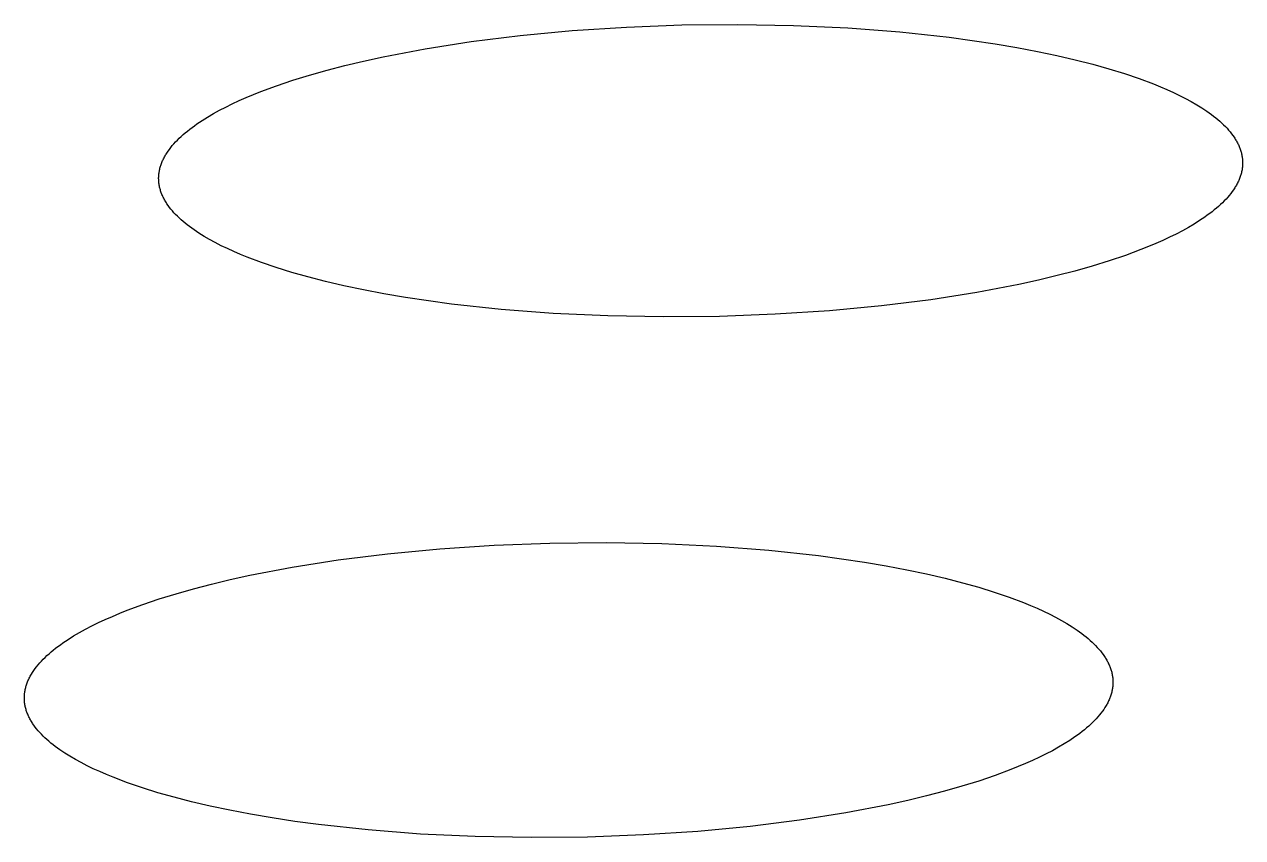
# Model space of a CAD drawing. Header units: millimetres. Extents: x -987 to 2591, y -102 to 2398.
# Drawn here: x -77.64 to -70.96, y 734.98 to 739.44 of the extents above; entities that cross this region are included whole.
import ezdxf

# ---------------------------------------------------------------- set-up
doc = ezdxf.new("R2010")
doc.units = ezdxf.units.MM
doc.header["$MEASUREMENT"] = 0
doc.layers.add('Utwórz2D linie widoczne', color=7, linetype='Continuous', true_color=0x000000)

msp = doc.modelspace()

# ---------------------------------------------------------------- linework, layer by layer
at = {"layer": 'Utwórz2D linie widoczne'}
for p, q in [((-74.6362, 739.4082), (-74.3394, 739.4276)), ((-74.3394, 739.4276), (-74.0351, 739.4391)), ((-74.0351, 739.4391), (-73.7281, 739.442)), ((-73.7281, 739.442), (-73.4233, 739.4365)), ((-73.4233, 739.4365), (-73.1255, 739.4225)), ((-73.1255, 739.4225), (-72.8392, 739.4005)), ((-75.1911, 739.3476), (-74.9213, 739.3812)), ((-74.9213, 739.3812), (-74.6362, 739.4082)), ((-72.8392, 739.4005), (-72.5683, 739.3712)), ((-72.5683, 739.3712), (-72.3162, 739.3354)), ((-75.6736, 739.2643), (-75.4426, 739.3083)), ((-75.4426, 739.3083), (-75.1911, 739.3476)), ((-72.3162, 739.3354), (-72.198, 739.3154)), ((-72.198, 739.3154), (-72.0853, 739.2941)), ((-72.0853, 739.2941), (-71.9783, 739.2716)), ((-75.9807, 739.1911), (-75.8828, 739.2166)), ((-75.8828, 739.2166), (-75.7809, 739.2408)), ((-75.7809, 739.2408), (-75.6736, 739.2643)), ((-71.9783, 739.2716), (-71.8771, 739.2482)), ((-71.8771, 739.2482), (-71.7819, 739.2239)), ((-71.7819, 739.2239), (-71.6926, 739.1988)), ((-76.1688, 739.1356), (-76.0762, 739.1642)), ((-76.0762, 739.1642), (-75.9807, 739.1911)), ((-71.6926, 739.1988), (-71.6077, 739.1726)), ((-71.6077, 739.1726), (-71.5261, 739.1449)), ((-76.3433, 739.074), (-76.258, 739.1056)), ((-76.258, 739.1056), (-76.1688, 739.1356)), ((-71.5261, 739.1449), (-71.4482, 739.1156)), ((-71.4482, 739.1156), (-71.4108, 739.1004)), ((-71.4108, 739.1004), (-71.3745, 739.0849)), ((-71.3745, 739.0849), (-71.3394, 739.0689)), ((-76.5003, 739.0067), (-76.4629, 739.024)), ((-76.4629, 739.024), (-76.4242, 739.041)), ((-76.4242, 739.041), (-76.3433, 739.074)), ((-71.3394, 739.0689), (-71.3054, 739.0526)), ((-71.3054, 739.0526), (-71.2728, 739.036)), ((-71.2728, 739.036), (-71.2415, 739.019)), ((-71.2415, 739.019), (-71.2115, 739.0017)), ((-76.6359, 738.9342), (-76.6042, 738.9528)), ((-76.6042, 738.9528), (-76.571, 738.971)), ((-76.571, 738.971), (-76.5363, 738.989)), ((-76.5363, 738.989), (-76.5003, 739.0067)), ((-71.2115, 739.0017), (-71.183, 738.9841)), ((-71.183, 738.9841), (-71.156, 738.9662)), ((-71.156, 738.9662), (-71.1431, 738.9571)), ((-71.1431, 738.9571), (-71.1306, 738.948)), ((-71.1306, 738.948), (-71.1185, 738.9387)), ((-76.7214, 738.877), (-76.7082, 738.8867)), ((-76.7082, 738.8867), (-76.6945, 738.8963)), ((-76.6945, 738.8963), (-76.666, 738.9154)), ((-76.666, 738.9154), (-76.6359, 738.9342)), ((-71.1185, 738.9387), (-71.1067, 738.9294)), ((-71.1067, 738.9294), (-71.0954, 738.9201)), ((-71.0954, 738.9201), (-71.0845, 738.9107)), ((-71.0845, 738.9107), (-71.0741, 738.9012)), ((-71.0741, 738.9012), (-71.064, 738.8916)), ((-71.064, 738.8916), (-71.0544, 738.882)), ((-71.0544, 738.882), (-71.0452, 738.8723)), ((-76.8018, 738.8077), (-76.7917, 738.8178)), ((-76.7917, 738.8178), (-76.7811, 738.8277)), ((-76.7811, 738.8277), (-76.77, 738.8377)), ((-76.77, 738.8377), (-76.7585, 738.8476)), ((-76.7585, 738.8476), (-76.7466, 738.8574)), ((-76.7466, 738.8574), (-76.7342, 738.8672)), ((-76.7342, 738.8672), (-76.7214, 738.877)), ((-71.0452, 738.8723), (-71.0365, 738.8626)), ((-71.0365, 738.8626), (-71.0282, 738.8528)), ((-71.0282, 738.8528), (-71.0204, 738.843)), ((-71.0204, 738.843), (-71.013, 738.8331)), ((-71.013, 738.8331), (-71.0061, 738.8232)), ((-71.0061, 738.8232), (-71.0028, 738.8182)), ((-71.0028, 738.8182), (-70.9997, 738.8132)), ((-76.8598, 738.7365), (-76.853, 738.7468)), ((-76.853, 738.7468), (-76.8456, 738.757)), ((-76.8456, 738.757), (-76.8378, 738.7672)), ((-76.8378, 738.7672), (-76.8295, 738.7774)), ((-76.8295, 738.7774), (-76.8208, 738.7875)), ((-76.8208, 738.7875), (-76.8115, 738.7976)), ((-76.8115, 738.7976), (-76.8018, 738.8077)), ((-70.9997, 738.8132), (-70.9966, 738.8082)), ((-70.9966, 738.8082), (-70.9937, 738.8032)), ((-70.9937, 738.8032), (-70.9909, 738.7982)), ((-70.9909, 738.7982), (-70.9882, 738.7931)), ((-70.9882, 738.7931), (-70.9856, 738.7881)), ((-70.9856, 738.7881), (-70.9831, 738.783)), ((-70.9831, 738.783), (-70.9808, 738.778)), ((-70.9808, 738.778), (-70.9786, 738.7729)), ((-70.9786, 738.7729), (-70.9765, 738.7678)), ((-70.9765, 738.7678), (-70.9745, 738.7627)), ((-70.9745, 738.7627), (-70.9727, 738.7576)), ((-70.9727, 738.7576), (-70.9709, 738.7525)), ((-70.9709, 738.7525), (-70.9693, 738.7474)), ((-70.9693, 738.7474), (-70.9678, 738.7423)), ((-76.8907, 738.6745), (-76.8888, 738.6797)), ((-76.8888, 738.6797), (-76.8868, 738.6849)), ((-76.8868, 738.6849), (-76.8847, 738.6901)), ((-76.8847, 738.6901), (-76.8824, 738.6952)), ((-76.8824, 738.6952), (-76.88, 738.7004)), ((-76.88, 738.7004), (-76.8775, 738.7056)), ((-76.8775, 738.7056), (-76.8748, 738.7107)), ((-76.8748, 738.7107), (-76.8721, 738.7159)), ((-76.8721, 738.7159), (-76.8692, 738.7211)), ((-76.8692, 738.7211), (-76.8662, 738.7262)), ((-76.8662, 738.7262), (-76.8631, 738.7314)), ((-76.8631, 738.7314), (-76.8598, 738.7365)), ((-70.9678, 738.7423), (-70.9665, 738.7372)), ((-70.9665, 738.7372), (-70.9652, 738.732)), ((-70.9652, 738.732), (-70.9641, 738.7269)), ((-70.9641, 738.7269), (-70.9631, 738.7218)), ((-70.9631, 738.7218), (-70.9622, 738.7166)), ((-70.9622, 738.7166), (-70.9615, 738.7115)), ((-70.9615, 738.7115), (-70.9608, 738.7063)), ((-70.9608, 738.7063), (-70.9603, 738.7011)), ((-70.9603, 738.7011), (-70.96, 738.696)), ((-70.96, 738.696), (-70.9597, 738.6908)), ((-70.9597, 738.6908), (-70.9596, 738.6856)), ((-70.9596, 738.6805), (-70.9597, 738.6753)), ((-70.9596, 738.6856), (-70.9596, 738.6805)), ((-76.9039, 738.6123), (-76.9034, 738.6174)), ((-76.9034, 738.6174), (-76.9029, 738.6226)), ((-76.9029, 738.6226), (-76.9023, 738.6278)), ((-76.9023, 738.6278), (-76.9015, 738.633)), ((-76.9015, 738.633), (-76.9006, 738.6382)), ((-76.9006, 738.6382), (-76.8995, 738.6434)), ((-76.8995, 738.6434), (-76.8984, 738.6486)), ((-76.8984, 738.6486), (-76.8971, 738.6538)), ((-76.8971, 738.6538), (-76.8957, 738.659)), ((-76.8957, 738.659), (-76.8942, 738.6641)), ((-76.8942, 738.6641), (-76.8925, 738.6693)), ((-76.8925, 738.6693), (-76.8907, 738.6745)), ((-70.9708, 738.613), (-70.9725, 738.6078)), ((-70.9692, 738.6182), (-70.9708, 738.613)), ((-70.9677, 738.6234), (-70.9692, 738.6182)), ((-70.9663, 738.6286), (-70.9677, 738.6234)), ((-70.9651, 738.6338), (-70.9663, 738.6286)), ((-70.964, 738.639), (-70.9651, 738.6338)), ((-70.963, 738.6442), (-70.964, 738.639)), ((-70.9621, 738.6494), (-70.963, 738.6442)), ((-70.9614, 738.6545), (-70.9621, 738.6494)), ((-70.9608, 738.6597), (-70.9614, 738.6545)), ((-70.9603, 738.6649), (-70.9608, 738.6597)), ((-70.9599, 738.6701), (-70.9603, 738.6649)), ((-70.9597, 738.6753), (-70.9599, 738.6701)), ((-76.9043, 738.6019), (-76.9041, 738.6071)), ((-76.9043, 738.5967), (-76.9043, 738.6019)), ((-76.9042, 738.5915), (-76.9043, 738.5967)), ((-76.904, 738.5864), (-76.9042, 738.5915)), ((-76.9041, 738.6071), (-76.9039, 738.6123)), ((-76.9037, 738.5812), (-76.904, 738.5864)), ((-76.9032, 738.576), (-76.9037, 738.5812)), ((-76.9027, 738.5709), (-76.9032, 738.576)), ((-76.902, 738.5657), (-76.9027, 738.5709)), ((-76.9011, 738.5606), (-76.902, 738.5657)), ((-76.9002, 738.5554), (-76.9011, 738.5606)), ((-76.8991, 738.5503), (-76.9002, 738.5554)), ((-76.8979, 738.5452), (-76.8991, 738.5503)), ((-70.9997, 738.551), (-71.0029, 738.5458)), ((-70.9966, 738.5561), (-70.9997, 738.551)), ((-70.9936, 738.5613), (-70.9966, 738.5561)), ((-70.9908, 738.5664), (-70.9936, 738.5613)), ((-70.9881, 738.5716), (-70.9908, 738.5664)), ((-70.9855, 738.5768), (-70.9881, 738.5716)), ((-70.983, 738.5819), (-70.9855, 738.5768)), ((-70.9807, 738.5871), (-70.983, 738.5819)), ((-70.9784, 738.5923), (-70.9807, 738.5871)), ((-70.9763, 738.5975), (-70.9784, 738.5923)), ((-70.9743, 738.6027), (-70.9763, 738.5975)), ((-70.9725, 738.6078), (-70.9743, 738.6027)), ((-76.8966, 738.54), (-76.8979, 738.5452)), ((-76.8951, 738.5349), (-76.8966, 738.54)), ((-76.8936, 738.5298), (-76.8951, 738.5349)), ((-76.8919, 738.5247), (-76.8936, 738.5298)), ((-76.8901, 738.5196), (-76.8919, 738.5247)), ((-76.8881, 738.5145), (-76.8901, 738.5196)), ((-76.8861, 738.5094), (-76.8881, 738.5145)), ((-76.8839, 738.5043), (-76.8861, 738.5094)), ((-76.8816, 738.4993), (-76.8839, 738.5043)), ((-76.8792, 738.4942), (-76.8816, 738.4993)), ((-76.8767, 738.4892), (-76.8792, 738.4942)), ((-76.874, 738.4841), (-76.8767, 738.4892)), ((-76.8712, 738.4791), (-76.874, 738.4841)), ((-71.0506, 738.4846), (-71.0602, 738.4746)), ((-71.0415, 738.4948), (-71.0506, 738.4846)), ((-71.0328, 738.5049), (-71.0415, 738.4948)), ((-71.0246, 738.5151), (-71.0328, 738.5049)), ((-71.0169, 738.5253), (-71.0246, 738.5151)), ((-71.0096, 738.5356), (-71.0169, 738.5253)), ((-71.0029, 738.5458), (-71.0096, 738.5356)), ((-76.8684, 738.4741), (-76.8712, 738.4791)), ((-76.8654, 738.4691), (-76.8684, 738.4741)), ((-76.8622, 738.4641), (-76.8654, 738.4691)), ((-76.859, 738.4591), (-76.8622, 738.4641)), ((-76.8522, 738.4491), (-76.859, 738.4591)), ((-76.8449, 738.4392), (-76.8522, 738.4491)), ((-76.8371, 738.4294), (-76.8449, 738.4392)), ((-76.8289, 738.4196), (-76.8371, 738.4294)), ((-76.8203, 738.4099), (-76.8289, 738.4196)), ((-71.1274, 738.415), (-71.1401, 738.4052)), ((-71.1151, 738.4248), (-71.1274, 738.415)), ((-71.1032, 738.4346), (-71.1151, 738.4248)), ((-71.0918, 738.4446), (-71.1032, 738.4346)), ((-71.0808, 738.4545), (-71.0918, 738.4446)), ((-71.0703, 738.4645), (-71.0808, 738.4545)), ((-71.0602, 738.4746), (-71.0703, 738.4645)), ((-76.8112, 738.4002), (-76.8203, 738.4099)), ((-76.8016, 738.3906), (-76.8112, 738.4002)), ((-76.7917, 738.381), (-76.8016, 738.3906)), ((-76.7813, 738.3715), (-76.7917, 738.381)), ((-76.7704, 738.3621), (-76.7813, 738.3715)), ((-76.7592, 738.3527), (-76.7704, 738.3621)), ((-76.7475, 738.3434), (-76.7592, 738.3527)), ((-71.2253, 738.3479), (-71.2569, 738.3293)), ((-71.1953, 738.3668), (-71.2253, 738.3479)), ((-71.1669, 738.3859), (-71.1953, 738.3668)), ((-71.1533, 738.3955), (-71.1669, 738.3859)), ((-71.1401, 738.4052), (-71.1533, 738.3955)), ((-76.7355, 738.3341), (-76.7475, 738.3434)), ((-76.723, 738.325), (-76.7355, 738.3341)), ((-76.7102, 738.3159), (-76.723, 738.325)), ((-76.6833, 738.2979), (-76.7102, 738.3159)), ((-76.6549, 738.2802), (-76.6833, 738.2979)), ((-76.6251, 738.2629), (-76.6549, 738.2802)), ((-71.3245, 738.293), (-71.3605, 738.2753)), ((-71.29, 738.311), (-71.3245, 738.293)), ((-71.2569, 738.3293), (-71.29, 738.311)), ((-76.5939, 738.2459), (-76.6251, 738.2629)), ((-76.5613, 738.2292), (-76.5939, 738.2459)), ((-76.5274, 738.2129), (-76.5613, 738.2292)), ((-76.4924, 738.1969), (-76.5274, 738.2129)), ((-71.4761, 738.2242), (-71.5171, 738.2078)), ((-71.4363, 738.2409), (-71.4761, 738.2242)), ((-71.3978, 738.2579), (-71.4363, 738.2409)), ((-71.3605, 738.2753), (-71.3978, 738.2579)), ((-76.4561, 738.1813), (-76.4924, 738.1969)), ((-76.4188, 738.1661), (-76.4561, 738.1813)), ((-76.341, 738.1367), (-76.4188, 738.1661)), ((-71.6914, 738.146), (-71.7839, 738.1174)), ((-71.6023, 738.1762), (-71.6914, 738.146)), ((-71.5171, 738.2078), (-71.6023, 738.1762)), ((-76.2594, 738.1089), (-76.341, 738.1367)), ((-76.1746, 738.0827), (-76.2594, 738.1089)), ((-76.0854, 738.0575), (-76.1746, 738.0827)), ((-71.8794, 738.0903), (-71.9774, 738.0648)), ((-71.7839, 738.1174), (-71.8794, 738.0903)), ((-75.9901, 738.0331), (-76.0854, 738.0575)), ((-75.8889, 738.0095), (-75.9901, 738.0331)), ((-72.1867, 738.0169), (-72.418, 737.9727)), ((-72.0793, 738.0405), (-72.1867, 738.0169)), ((-71.9774, 738.0648), (-72.0793, 738.0405)), ((-75.7818, 737.987), (-75.8889, 738.0095)), ((-75.669, 737.9656), (-75.7818, 737.987)), ((-75.5506, 737.9455), (-75.669, 737.9656)), ((-75.2981, 737.9095), (-75.5506, 737.9455)), ((-72.418, 737.9727), (-72.6698, 737.9332)), ((-75.0268, 737.8801), (-75.2981, 737.9095)), ((-74.7399, 737.8581), (-75.0268, 737.8801)), ((-72.94, 737.8995), (-73.2257, 737.8725)), ((-72.6698, 737.9332), (-72.94, 737.8995)), ((-74.4414, 737.844), (-74.7399, 737.8581)), ((-74.1359, 737.8384), (-74.4414, 737.844)), ((-73.8282, 737.8414), (-74.1359, 737.8384)), ((-73.5232, 737.8529), (-73.8282, 737.8414)), ((-73.2257, 737.8725), (-73.5232, 737.8529)), ((-75.6486, 736.5407), (-75.3622, 736.5678)), ((-75.3622, 736.5678), (-75.0641, 736.5875)), ((-75.0641, 736.5875), (-74.7586, 736.599)), ((-74.7586, 736.599), (-74.4503, 736.602)), ((-74.4503, 736.602), (-74.1442, 736.5964)), ((-74.1442, 736.5964), (-73.8451, 736.5823)), ((-73.8451, 736.5823), (-73.5577, 736.5602)), ((-73.5577, 736.5602), (-73.2857, 736.5306)), ((-76.1721, 736.4672), (-75.9195, 736.5068)), ((-75.9195, 736.5068), (-75.6486, 736.5407)), ((-73.2857, 736.5306), (-73.0325, 736.4945)), ((-73.0325, 736.4945), (-72.9138, 736.4743)), ((-76.512, 736.3991), (-76.4041, 736.4228)), ((-76.4041, 736.4228), (-76.1721, 736.4672)), ((-72.9138, 736.4743), (-72.8007, 736.4528)), ((-72.8007, 736.4528), (-72.6932, 736.4302)), ((-72.6932, 736.4302), (-72.5917, 736.4065)), ((-76.8086, 736.3218), (-76.7127, 736.349)), ((-76.7127, 736.349), (-76.6143, 736.3746)), ((-76.6143, 736.3746), (-76.512, 736.3991)), ((-72.5917, 736.4065), (-72.4961, 736.382)), ((-72.4961, 736.382), (-72.4064, 736.3567)), ((-72.4064, 736.3567), (-72.3213, 736.3303)), ((-76.9912, 736.2627), (-76.9016, 736.293)), ((-76.9016, 736.293), (-76.8086, 736.3218)), ((-72.3213, 736.3303), (-72.2394, 736.3023)), ((-72.2394, 736.3023), (-72.1612, 736.2728)), ((-77.1582, 736.1976), (-77.1181, 736.2144)), ((-77.1181, 736.2144), (-77.0769, 736.2309)), ((-77.0769, 736.2309), (-76.9912, 736.2627)), ((-72.1612, 736.2728), (-72.1236, 736.2575)), ((-72.1236, 736.2575), (-72.0872, 736.2418)), ((-72.0872, 736.2418), (-72.0519, 736.2258)), ((-72.0519, 736.2258), (-72.0178, 736.2093)), ((-72.0178, 736.2093), (-71.985, 736.1926)), ((-77.3056, 736.127), (-77.2708, 736.1452)), ((-77.2708, 736.1452), (-77.2346, 736.163)), ((-77.2346, 736.163), (-77.197, 736.1805)), ((-77.197, 736.1805), (-77.1582, 736.1976)), ((-71.985, 736.1926), (-71.9536, 736.1754)), ((-71.9536, 736.1754), (-71.9236, 736.158)), ((-71.9236, 736.158), (-71.895, 736.1402)), ((-77.4011, 736.0709), (-77.3708, 736.0899)), ((-77.3708, 736.0899), (-77.339, 736.1086)), ((-77.339, 736.1086), (-77.3056, 736.127)), ((-71.895, 736.1402), (-71.8679, 736.1221)), ((-71.8679, 736.1221), (-71.8549, 736.113)), ((-71.8549, 736.113), (-71.8423, 736.1038)), ((-71.8423, 736.1038), (-71.8302, 736.0945)), ((-71.8302, 736.0945), (-71.8184, 736.0851)), ((-71.8184, 736.0851), (-71.8071, 736.0756)), ((-71.8071, 736.0756), (-71.7961, 736.0661)), ((-77.4941, 736.0025), (-77.4821, 736.0125)), ((-77.4821, 736.0125), (-77.4697, 736.0224)), ((-77.4697, 736.0224), (-77.4568, 736.0322)), ((-77.4568, 736.0322), (-77.4435, 736.042)), ((-77.4435, 736.042), (-77.4298, 736.0517)), ((-77.4298, 736.0517), (-77.4011, 736.0709)), ((-71.7961, 736.0661), (-71.7856, 736.0566)), ((-71.7856, 736.0566), (-71.7755, 736.0469)), ((-71.7755, 736.0469), (-71.7659, 736.0372)), ((-71.7659, 736.0372), (-71.7567, 736.0275)), ((-71.7567, 736.0275), (-71.748, 736.0177)), ((-71.748, 736.0177), (-71.7396, 736.0078)), ((-71.7396, 736.0078), (-71.7318, 735.9979)), ((-77.5655, 735.9317), (-77.5567, 735.942)), ((-77.5567, 735.942), (-77.5474, 735.9522)), ((-77.5474, 735.9522), (-77.5377, 735.9623)), ((-77.5377, 735.9623), (-77.5275, 735.9725)), ((-77.5275, 735.9725), (-77.5168, 735.9825)), ((-77.5168, 735.9825), (-77.5057, 735.9926)), ((-77.5057, 735.9926), (-77.4941, 736.0025)), ((-71.7318, 735.9979), (-71.7244, 735.9879)), ((-71.7244, 735.9879), (-71.7175, 735.9779)), ((-71.7175, 735.9779), (-71.7142, 735.9729)), ((-71.7142, 735.9729), (-71.711, 735.9679)), ((-71.711, 735.9679), (-71.7079, 735.9628)), ((-71.7079, 735.9628), (-71.705, 735.9578)), ((-71.705, 735.9578), (-71.7022, 735.9527)), ((-71.7022, 735.9527), (-71.6995, 735.9476)), ((-71.6995, 735.9476), (-71.6969, 735.9425)), ((-71.6969, 735.9425), (-71.6945, 735.9374)), ((-77.6083, 735.8697), (-77.6054, 735.8749)), ((-77.6054, 735.8749), (-77.6024, 735.8801)), ((-77.6024, 735.8801), (-77.596, 735.8905)), ((-77.596, 735.8905), (-77.5891, 735.9009)), ((-77.5891, 735.9009), (-77.5817, 735.9112)), ((-77.5817, 735.9112), (-77.5738, 735.9215)), ((-77.5738, 735.9215), (-77.5655, 735.9317)), ((-71.6945, 735.9374), (-71.6921, 735.9323)), ((-71.6921, 735.9323), (-71.6899, 735.9272)), ((-71.6899, 735.9272), (-71.6878, 735.9221)), ((-71.6878, 735.9221), (-71.6858, 735.917)), ((-71.6858, 735.917), (-71.684, 735.9118)), ((-71.684, 735.9118), (-71.6822, 735.9067)), ((-71.6822, 735.9067), (-71.6806, 735.9015)), ((-71.6806, 735.9015), (-71.6791, 735.8964)), ((-71.6791, 735.8964), (-71.6778, 735.8912)), ((-71.6778, 735.8912), (-71.6765, 735.886)), ((-71.6765, 735.886), (-71.6754, 735.8808)), ((-71.6754, 735.8808), (-71.6744, 735.8757)), ((-71.6744, 735.8757), (-71.6735, 735.8705)), ((-77.6348, 735.8018), (-77.6335, 735.8071)), ((-77.6335, 735.8071), (-77.6321, 735.8123)), ((-77.6321, 735.8123), (-77.6305, 735.8175)), ((-77.6305, 735.8175), (-77.6289, 735.8228)), ((-77.6289, 735.8228), (-77.6271, 735.828)), ((-77.6271, 735.828), (-77.6252, 735.8332)), ((-77.6252, 735.8332), (-77.6231, 735.8385)), ((-77.6231, 735.8385), (-77.621, 735.8437)), ((-77.621, 735.8437), (-77.6187, 735.8489)), ((-77.6187, 735.8489), (-77.6163, 735.8541)), ((-77.6163, 735.8541), (-77.6137, 735.8593)), ((-77.6137, 735.8593), (-77.6111, 735.8645)), ((-77.6111, 735.8645), (-77.6083, 735.8697)), ((-71.6735, 735.8705), (-71.6728, 735.8653)), ((-71.6727, 735.8079), (-71.6735, 735.8026)), ((-71.6728, 735.8653), (-71.6721, 735.8601)), ((-71.6721, 735.8131), (-71.6727, 735.8079)), ((-71.6721, 735.8601), (-71.6716, 735.8549)), ((-71.6716, 735.8183), (-71.6721, 735.8131)), ((-71.6716, 735.8549), (-71.6713, 735.8497)), ((-71.6712, 735.8236), (-71.6716, 735.8183)), ((-71.6713, 735.8497), (-71.671, 735.8444)), ((-71.671, 735.8288), (-71.6712, 735.8236)), ((-71.671, 735.8444), (-71.6709, 735.8392)), ((-71.6709, 735.834), (-71.671, 735.8288)), ((-71.6709, 735.8392), (-71.6709, 735.834)), ((-77.6408, 735.7548), (-77.6406, 735.76)), ((-77.6408, 735.7496), (-77.6408, 735.7548)), ((-77.6407, 735.7443), (-77.6408, 735.7496)), ((-77.6405, 735.7391), (-77.6407, 735.7443)), ((-77.6406, 735.76), (-77.6403, 735.7652)), ((-77.6403, 735.7652), (-77.6399, 735.7705)), ((-77.6399, 735.7705), (-77.6394, 735.7757)), ((-77.6394, 735.7757), (-77.6387, 735.7809)), ((-77.6387, 735.7809), (-77.6379, 735.7861)), ((-77.6379, 735.7861), (-77.637, 735.7914)), ((-77.637, 735.7914), (-77.6359, 735.7966)), ((-77.6359, 735.7966), (-77.6348, 735.8018)), ((-71.6899, 735.7451), (-71.6922, 735.7399)), ((-71.6878, 735.7503), (-71.6899, 735.7451)), ((-71.6858, 735.7555), (-71.6878, 735.7503)), ((-71.6839, 735.7608), (-71.6858, 735.7555)), ((-71.6822, 735.766), (-71.6839, 735.7608)), ((-71.6806, 735.7712), (-71.6822, 735.766)), ((-71.6791, 735.7765), (-71.6806, 735.7712)), ((-71.6777, 735.7817), (-71.6791, 735.7765)), ((-71.6765, 735.7869), (-71.6777, 735.7817)), ((-71.6753, 735.7922), (-71.6765, 735.7869)), ((-71.6744, 735.7974), (-71.6753, 735.7922)), ((-71.6735, 735.8026), (-71.6744, 735.7974)), ((-77.6402, 735.7339), (-77.6405, 735.7391)), ((-77.6397, 735.7287), (-77.6402, 735.7339)), ((-77.6392, 735.7235), (-77.6397, 735.7287)), ((-77.6385, 735.7183), (-77.6392, 735.7235)), ((-77.6376, 735.7131), (-77.6385, 735.7183)), ((-77.6367, 735.7079), (-77.6376, 735.7131)), ((-77.6356, 735.7027), (-77.6367, 735.7079)), ((-77.6344, 735.6976), (-77.6356, 735.7027)), ((-77.6331, 735.6924), (-77.6344, 735.6976)), ((-77.6316, 735.6872), (-77.6331, 735.6924)), ((-77.6301, 735.6821), (-77.6316, 735.6872)), ((-77.6284, 735.6769), (-77.6301, 735.6821)), ((-77.6266, 735.6718), (-77.6284, 735.6769)), ((-71.7286, 735.6776), (-71.7364, 735.6673)), ((-71.7213, 735.6879), (-71.7286, 735.6776)), ((-71.7145, 735.6982), (-71.7213, 735.6879)), ((-71.7113, 735.7034), (-71.7145, 735.6982)), ((-71.7082, 735.7086), (-71.7113, 735.7034)), ((-71.7052, 735.7138), (-71.7082, 735.7086)), ((-71.7024, 735.719), (-71.7052, 735.7138)), ((-71.6996, 735.7242), (-71.7024, 735.719)), ((-71.697, 735.7294), (-71.6996, 735.7242)), ((-71.6945, 735.7347), (-71.697, 735.7294)), ((-71.6922, 735.7399), (-71.6945, 735.7347)), ((-77.6246, 735.6666), (-77.6266, 735.6718)), ((-77.6226, 735.6615), (-77.6246, 735.6666)), ((-77.6204, 735.6564), (-77.6226, 735.6615)), ((-77.6181, 735.6513), (-77.6204, 735.6564)), ((-77.6157, 735.6462), (-77.6181, 735.6513)), ((-77.6131, 735.6411), (-77.6157, 735.6462)), ((-77.6105, 735.636), (-77.6131, 735.6411)), ((-77.6077, 735.6309), (-77.6105, 735.636)), ((-77.6048, 735.6259), (-77.6077, 735.6309)), ((-77.6018, 735.6208), (-77.6048, 735.6259)), ((-77.5987, 735.6158), (-77.6018, 735.6208)), ((-77.5954, 735.6108), (-77.5987, 735.6158)), ((-77.5886, 735.6007), (-77.5954, 735.6108)), ((-71.7823, 735.6162), (-71.7929, 735.6061)), ((-71.7722, 735.6264), (-71.7823, 735.6162)), ((-71.7626, 735.6365), (-71.7722, 735.6264)), ((-71.7534, 735.6467), (-71.7626, 735.6365)), ((-71.7446, 735.657), (-71.7534, 735.6467)), ((-71.7364, 735.6673), (-71.7446, 735.657)), ((-77.5813, 735.5908), (-77.5886, 735.6007)), ((-77.5735, 735.5808), (-77.5813, 735.5908)), ((-77.5653, 735.5709), (-77.5735, 735.5808)), ((-77.5566, 735.5611), (-77.5653, 735.5709)), ((-77.5475, 735.5514), (-77.5566, 735.5611)), ((-77.5379, 735.5417), (-77.5475, 735.5514)), ((-77.5279, 735.532), (-77.5379, 735.5417)), ((-71.8657, 735.5466), (-71.8794, 735.5369)), ((-71.8525, 735.5564), (-71.8657, 735.5466)), ((-71.8397, 735.5663), (-71.8525, 735.5564)), ((-71.8274, 735.5762), (-71.8397, 735.5663)), ((-71.8154, 735.5861), (-71.8274, 735.5762)), ((-71.8039, 735.5961), (-71.8154, 735.5861)), ((-71.7929, 735.6061), (-71.8039, 735.5961)), ((-77.5175, 735.5224), (-77.5279, 735.532)), ((-77.5066, 735.5129), (-77.5175, 735.5224)), ((-77.4953, 735.5034), (-77.5066, 735.5129)), ((-77.4836, 735.4941), (-77.4953, 735.5034)), ((-77.4715, 735.4847), (-77.4836, 735.4941)), ((-77.459, 735.4755), (-77.4715, 735.4847)), ((-77.4461, 735.4663), (-77.459, 735.4755)), ((-71.9698, 735.4799), (-72.0031, 735.4614)), ((-71.9381, 735.4986), (-71.9698, 735.4799)), ((-71.9079, 735.5176), (-71.9381, 735.4986)), ((-71.8794, 735.5369), (-71.9079, 735.5176)), ((-77.4192, 735.4482), (-77.4461, 735.4663)), ((-77.3907, 735.4304), (-77.4192, 735.4482)), ((-77.3607, 735.4129), (-77.3907, 735.4304)), ((-77.3294, 735.3958), (-77.3607, 735.4129)), ((-72.1114, 735.4079), (-72.1501, 735.3907)), ((-72.0739, 735.4254), (-72.1114, 735.4079)), ((-72.0378, 735.4433), (-72.0739, 735.4254)), ((-72.0031, 735.4614), (-72.0378, 735.4433)), ((-77.2967, 735.3789), (-77.3294, 735.3958)), ((-77.2627, 735.3625), (-77.2967, 735.3789)), ((-77.2275, 735.3464), (-77.2627, 735.3625)), ((-77.1912, 735.3306), (-77.2275, 735.3464)), ((-72.2313, 735.3573), (-72.3169, 735.3254)), ((-72.1901, 735.3738), (-72.2313, 735.3573)), ((-72.1501, 735.3907), (-72.1901, 735.3738)), ((-77.1537, 735.3153), (-77.1912, 735.3306)), ((-77.0756, 735.2857), (-77.1537, 735.3153)), ((-76.9937, 735.2576), (-77.0756, 735.2857)), ((-72.4064, 735.295), (-72.4993, 735.2662)), ((-72.3169, 735.3254), (-72.4064, 735.295)), ((-76.9086, 735.2311), (-76.9937, 735.2576)), ((-76.819, 735.2058), (-76.9086, 735.2311)), ((-76.7233, 735.1811), (-76.819, 735.2058)), ((-72.6937, 735.2132), (-72.796, 735.1886)), ((-72.5953, 735.2389), (-72.6937, 735.2132)), ((-72.4993, 735.2662), (-72.5953, 735.2389)), ((-76.6217, 735.1574), (-76.7233, 735.1811)), ((-76.5142, 735.1347), (-76.6217, 735.1574)), ((-72.9039, 735.1649), (-73.1362, 735.1203)), ((-72.796, 735.1886), (-72.9039, 735.1649)), ((-76.401, 735.1131), (-76.5142, 735.1347)), ((-76.2821, 735.0928), (-76.401, 735.1131)), ((-76.1579, 735.0739), (-76.2821, 735.0928)), ((-76.0286, 735.0566), (-76.1579, 735.0739)), ((-73.3891, 735.0805), (-73.6605, 735.0464)), ((-73.1362, 735.1203), (-73.3891, 735.0805)), ((-75.7561, 735.0269), (-76.0286, 735.0566)), ((-75.468, 735.0046), (-75.7561, 735.0269)), ((-73.9475, 735.0192), (-74.2462, 734.9994)), ((-73.6605, 735.0464), (-73.9475, 735.0192)), ((-75.1683, 734.9905), (-75.468, 735.0046)), ((-74.8615, 734.9848), (-75.1683, 734.9905)), ((-74.5525, 734.9879), (-74.8615, 734.9848)), ((-74.2462, 734.9994), (-74.5525, 734.9879))]:
    msp.add_line(p, q, dxfattribs=at)

doc.saveas('drawing.dxf')
